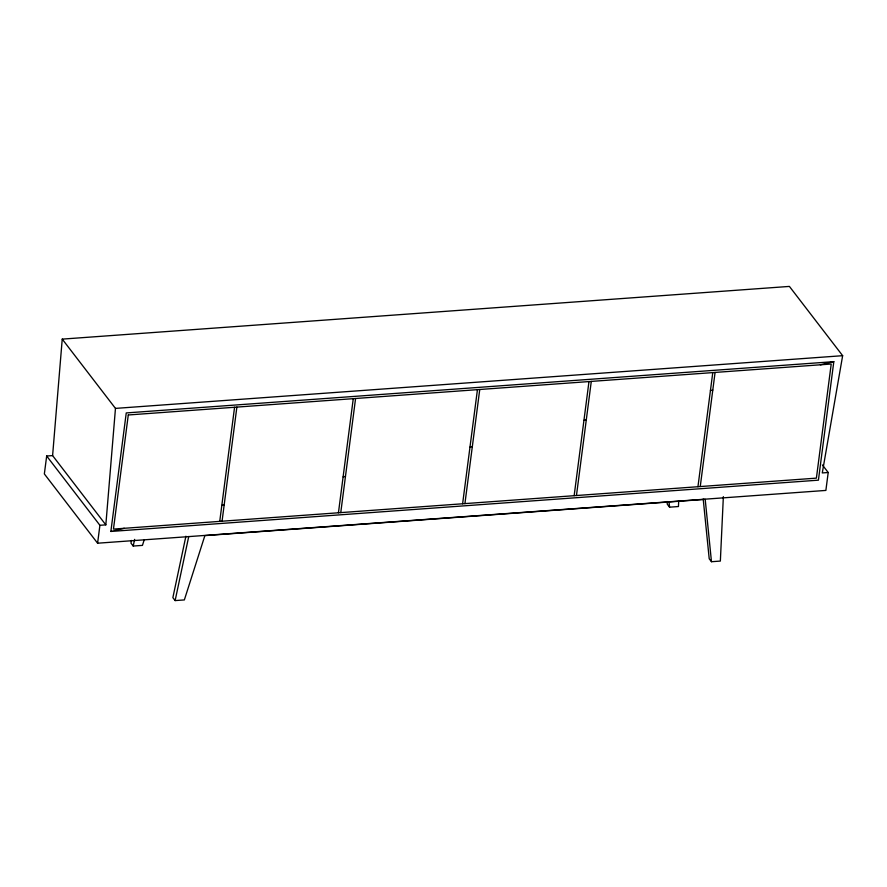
<?xml version="1.0" encoding="UTF-8"?>
<svg xmlns="http://www.w3.org/2000/svg" width="887" height="887" viewBox="0 0 887 887"><rect width="100%" height="100%" fill="white"/><g stroke="black" fill="none" stroke-linecap="round" stroke-linejoin="round"><path stroke-width="1.33" d="M678.699 501.044L678.444 506.532L669.563 507.176L667.301 504.226L667.024 501.51M723.36 496.653L720.355 561.072L711.474 561.715L709.212 558.766L703.214 499.115M52.599 455.596L62.234 339.122L789.408 286.412L842.65 355.687L822.282 472.937L828.203 472.505L825.875 490.422L97.592 543.21L44.35 473.935L46.678 456.018L52.599 455.596L105.83 524.871L99.909 525.292L46.678 456.018M105.83 524.871L115.465 408.397L62.234 339.122M97.592 543.21L99.909 525.292M110.864 531.457L126.253 412.932L833.813 361.652L818.424 480.166L110.864 531.457L124.291 528.297M219.743 521.379L234.567 407.266M222.06 521.212L236.873 407.1M338.446 512.775L353.27 398.662M340.763 512.608L355.576 398.496M462.615 503.772L477.439 389.659M464.921 503.605L479.745 389.493M574.155 495.689L588.979 381.576M576.461 495.523L591.285 381.41M697.947 486.719L712.771 372.607M700.253 486.553L715.077 372.44M131.52 540.427L130.954 543.099L133.216 546.048L142.441 545.383L144.115 540.128M133.216 546.048L134.636 539.374M185.904 536.225L172.865 597.638L175.127 600.588L184.352 599.922L204.875 535.615L705.198 499.348L711.474 561.715M175.127 600.588L188.743 536.502M221.828 505.39L224.178 504.836M343.103 476.907L345.464 476.352M469.977 447.103L472.339 446.549M583.945 420.338L586.307 419.784M710.42 390.624L712.782 390.069M820.386 364.801L833.813 361.652M115.465 408.397L842.65 355.687M822.371 464.932L828.203 472.505M669.02 501.754L669.563 507.176M128.282 414.972L113.458 529.084L816.395 478.137L831.219 364.014L128.282 414.972"/></g></svg>
